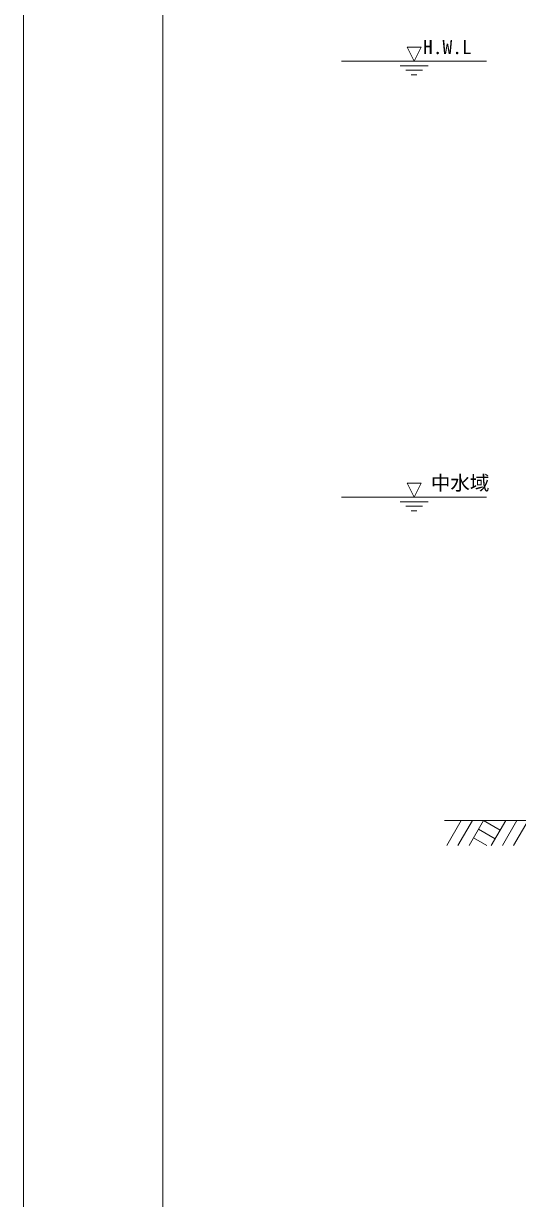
# Model space of a CAD drawing. Units: millimetres on the paper. Extents: x 0 to 841, y 0 to 594.
# Drawn here: x 0 to 88.6, y 272.5 to 483.4 of the extents above; entities that cross this region are included whole.
import ezdxf
from ezdxf.enums import TextEntityAlignment as Align

# ---------------------------------------------------------------- set-up
doc = ezdxf.new("R2010")
doc.units = ezdxf.units.MM
for name, color, linetype, lineweight in [('D-BGD（現況）', 6, 'Continuous', 18), ('D-STR-HTXT（旗揚げ）', 7, 'Continuous', 18), ('D-TTL(外枠）', 2, 'Continuous', 18), ('DEFPOINTS_2', 8, 'Continuous', 18)]:
    doc.layers.add(name, color=color, linetype=linetype, lineweight=lineweight)
doc.layers.add('D-STR-TXT（文字）', color=7, linetype='Continuous')
doc.styles.add('ＭＳ ゴシック', font='')
doc.styles.get('ＭＳ ゴシック').set_extended_font_data('MS Gothic')

msp = doc.modelspace()

# ---------------------------------------------------------------- linework, layer by layer
at = {"layer": 'D-BGD（現況）'}
for p, q in [((131.488, 340.367), (75.488, 340.367)), ((78.477, 340.367), (75.879, 335.867)), ((80.475, 340.367), (77.877, 335.867)), ((82.473, 340.367), (79.875, 335.867)), ((82.473, 340.367), (85.47, 338.637)), ((86.469, 340.367), (83.871, 335.867)), ((86.469, 340.367), (83.871, 335.867)), ((88.467, 340.367), (85.869, 335.867)), ((90.465, 340.367), (87.867, 335.867)), ((81.573, 338.808), (84.57, 337.078)), ((80.673, 337.249), (83.067, 335.867))]:
    msp.add_line(p, q, dxfattribs=at)
at = {"layer": 'D-STR-HTXT（旗揚げ）'}
for p, q in [((68.781, 479.165), (71.281, 479.165)), ((70.031, 476.665), (68.781, 479.165)), ((71.281, 479.165), (70.031, 476.665)), ((57.031, 476.665), (83.031, 476.665)), ((67.531, 475.831), (72.531, 475.831)), ((68.531, 475.031), (71.531, 475.031)), ((69.531, 474.231), (70.531, 474.231)), ((68.781, 400.91), (71.281, 400.91)), ((70.031, 398.41), (68.781, 400.91)), ((71.281, 400.91), (70.031, 398.41)), ((57.031, 398.41), (83.031, 398.41)), ((67.531, 397.577), (72.531, 397.577)), ((68.531, 396.777), (71.531, 396.777)), ((69.531, 395.977), (70.531, 395.977))]:
    msp.add_line(p, q, dxfattribs=at)
at = {"layer": 'D-TTL(外枠）'}
msp.add_line((25, 20), (25, 574), dxfattribs=at)
at = {"layer": 'DEFPOINTS_2'}
msp.add_line((0, 594), (0, 0), dxfattribs=at)

# ---------------------------------------------------------------- texts
at = {"layer": 'D-STR-TXT（文字）', "style": 'ＭＳ ゴシック'}
for s, p in [('H.W.L', (71.631, 477.165)), ('中水域', (73.031, 398.91))]:
    msp.add_text(s, height=2.566, dxfattribs=at).set_placement(p, align=Align.BOTTOM_LEFT)

doc.saveas('drawing.dxf')
